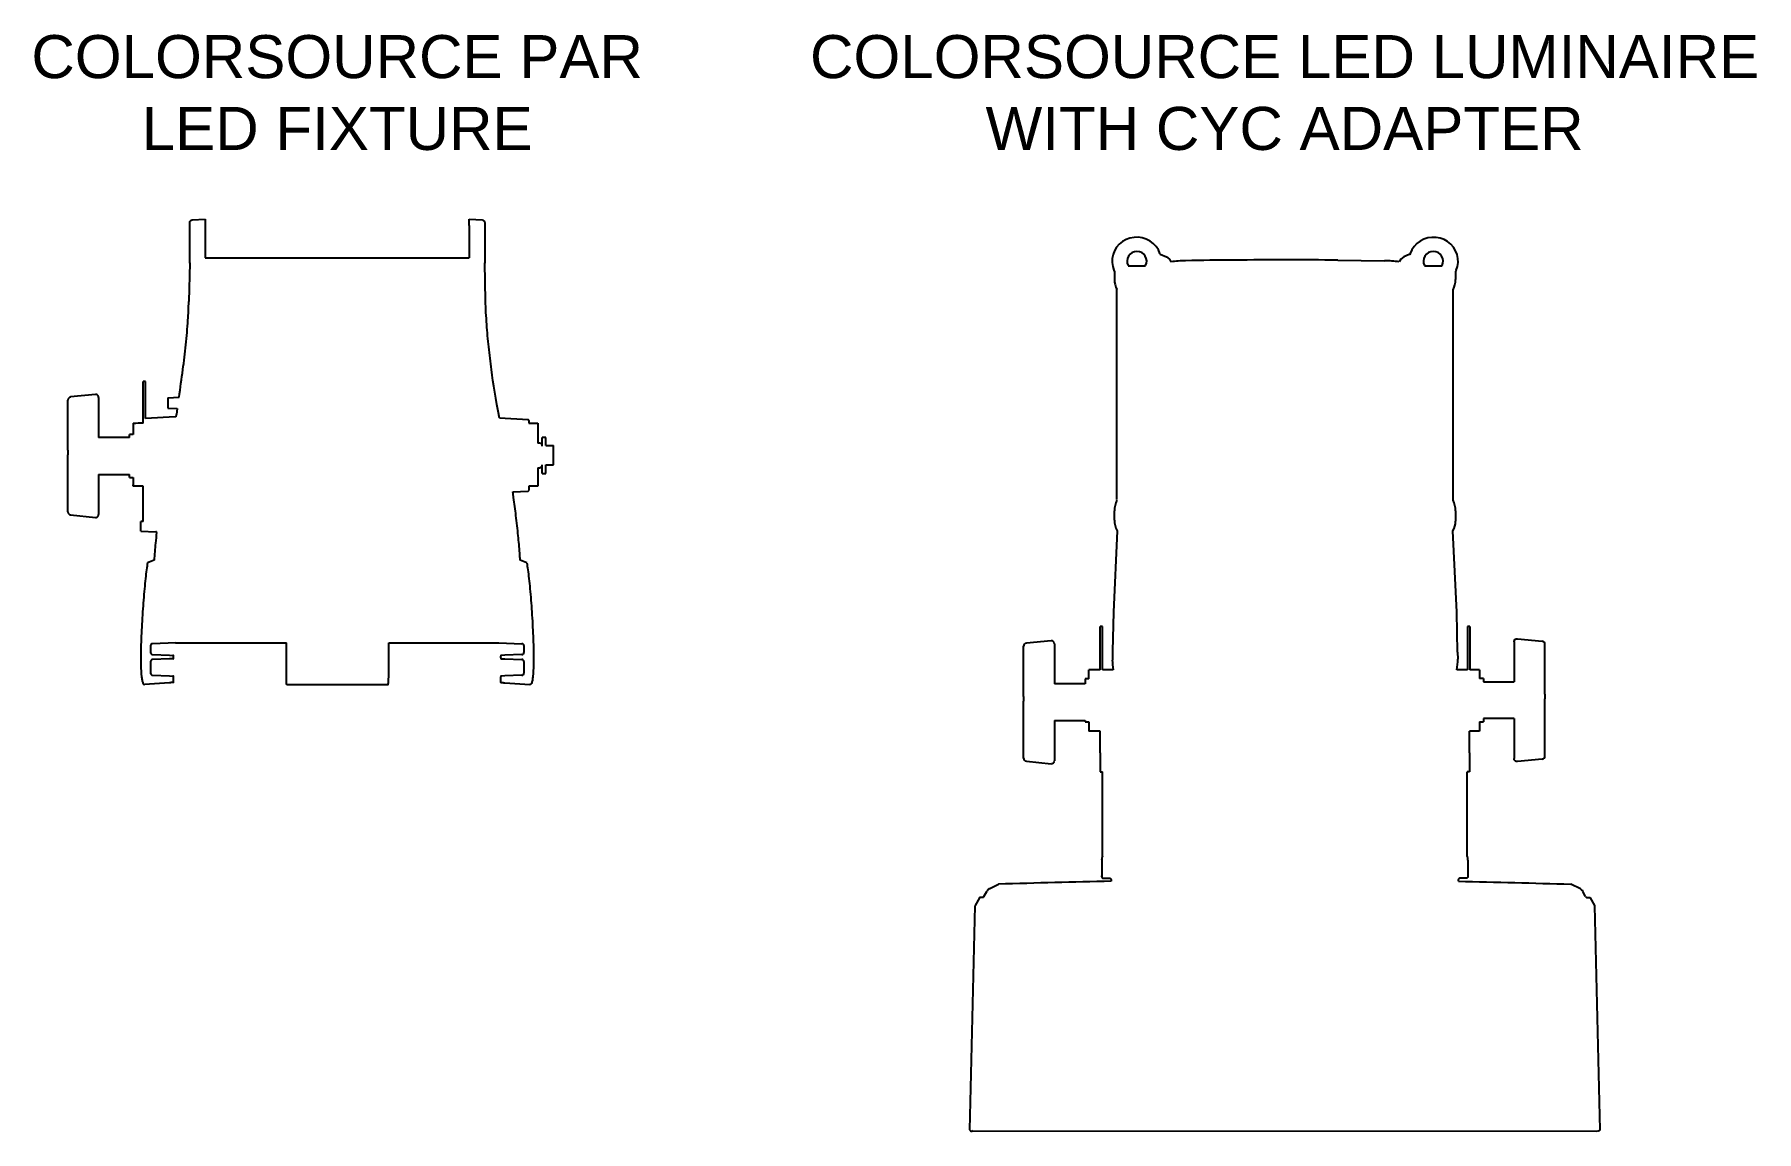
# Model space of a CAD drawing. Header units: inches. Extents: x 0 to 310, y 0 to 246.
# Drawn here: x 4.11 to 39.1, y 223.25 to 245.53 of the extents above; entities that cross this region are included whole.
import ezdxf

# ---------------------------------------------------------------- set-up
doc = ezdxf.new("R2010")
doc.units = ezdxf.units.IN
doc.header["$MEASUREMENT"] = 0
doc.layers.add('TEXT', color=1, linetype='Continuous')
doc.styles.add('ARIAL', font='arial.ttf')

msp = doc.modelspace()

# ---------------------------------------------------------------- linework, layer by layer
for p, q in [((7.263, 240.895), (7.263, 241.641)), ((7.31, 241.766), (7.578, 241.78)), ((7.578, 241.655), (7.578, 240.998)), ((12.943, 241.78), (13.21, 241.766)), ((12.943, 241.655), (12.943, 240.998)), ((13.258, 241.641), (13.258, 240.895)), ((7.263, 240.895), (7.246, 240.108)), ((7.263, 240.892), (7.263, 240.895)), ((13.258, 240.895), (13.258, 240.892)), ((13.273, 240.126), (13.258, 240.895)), ((30.595, 240.95), (31.544, 240.937)), ((26.046, 240.745), (26.058, 240.714)), ((26.058, 240.714), (26.056, 240.561)), ((32.999, 240.744), (32.987, 240.72)), ((32.987, 240.72), (32.989, 240.56)), ((26.106, 236.09), (26.106, 240.352)), ((32.939, 236.076), (32.939, 240.35)), ((6.368, 238.483), (6.32, 238.483)), ((6.32, 237.638), (6.32, 238.483)), ((6.368, 237.733), (6.368, 238.483)), ((4.788, 237.092), (4.788, 238.108)), ((5.346, 238.221), (4.844, 238.171)), ((5.413, 238.161), (5.413, 237.348)), ((6.818, 238.154), (7.046, 238.166)), ((6.818, 238.154), (6.818, 237.944)), ((6.116, 237.636), (6.116, 237.41)), ((6.97, 237.765), (6.368, 237.733)), ((6.818, 237.944), (7.011, 237.934)), ((6.996, 237.828), (6.984, 237.775)), ((7.011, 237.934), (6.993, 237.815)), ((14.138, 237.708), (13.556, 237.739)), ((14.153, 237.693), (14.153, 237.639)), ((14.153, 237.639), (14.34, 237.636)), ((14.34, 237.636), (14.34, 237.234)), ((6.038, 237.348), (5.413, 237.348)), ((6.116, 237.41), (6.038, 237.41)), ((6.038, 237.348), (6.038, 237.41)), ((14.498, 237.35), (14.428, 237.35)), ((14.428, 237.174), (14.428, 237.35)), ((14.498, 237.184), (14.498, 237.35)), ((4.788, 237.092), (4.788, 236.997)), ((4.788, 235.914), (4.788, 236.997)), ((14.369, 237.234), (14.34, 237.234)), ((14.498, 237.184), (14.655, 237.184)), ((14.655, 236.79), (14.655, 237.184)), ((5.413, 236.598), (6.038, 236.598)), ((5.413, 236.598), (5.413, 235.785)), ((6.038, 236.535), (6.038, 236.598)), ((14.34, 236.731), (14.369, 236.731)), ((14.34, 236.731), (14.34, 236.386)), ((14.428, 236.615), (14.428, 236.791)), ((14.428, 236.615), (14.498, 236.615)), ((14.498, 236.615), (14.498, 236.79)), ((14.498, 236.79), (14.655, 236.79)), ((6.038, 236.535), (6.116, 236.535)), ((6.116, 236.535), (6.116, 236.386)), ((6.116, 236.356), (6.116, 236.386)), ((6.32, 236.356), (6.116, 236.356)), ((6.32, 235.641), (6.32, 236.356)), ((13.83, 236.242), (14.138, 236.257)), ((14.153, 236.359), (14.153, 236.272)), ((14.34, 236.356), (14.153, 236.356)), ((14.34, 236.386), (14.34, 236.356)), ((4.788, 235.837), (4.788, 235.914)), ((4.844, 235.775), (5.346, 235.724)), ((6.32, 235.641), (6.268, 235.639)), ((6.268, 235.572), (6.268, 235.639)), ((6.268, 235.446), (6.268, 235.572)), ((26.056, 235.671), (26.056, 235.861)), ((32.989, 235.861), (32.987, 235.648)), ((6.268, 235.446), (6.574, 235.435)), ((6.542, 234.854), (6.408, 234.805)), ((14.113, 234.805), (13.98, 234.853)), ((25.812, 233.506), (25.764, 233.506)), ((25.764, 232.631), (25.764, 233.506)), ((25.812, 232.631), (25.812, 233.506)), ((33.28, 233.506), (33.232, 233.506)), ((33.232, 233.506), (33.232, 232.631)), ((33.28, 233.506), (33.28, 232.631)), ((6.468, 233.12), (6.468, 232.978)), ((6.978, 233.177), (6.506, 233.16)), ((6.975, 233.179), (9.228, 233.179)), ((8.684, 233.179), (8.684, 233.179)), ((11.308, 233.179), (13.538, 233.179)), ((11.979, 233.179), (11.979, 233.179)), ((13.542, 233.177), (14.014, 233.16)), ((14.053, 233.12), (14.053, 232.978)), ((24.209, 232.09), (24.209, 233.106)), ((24.768, 233.219), (24.266, 233.168)), ((24.834, 233.159), (24.834, 232.346)), ((34.177, 233.201), (34.177, 232.388)), ((34.244, 233.261), (34.746, 233.21)), ((34.802, 232.132), (34.802, 233.148)), ((6.468, 232.8), (6.468, 232.558)), ((6.506, 232.938), (6.853, 232.925)), ((6.853, 232.852), (6.506, 232.84)), ((6.853, 232.925), (6.922, 232.923)), ((6.922, 232.855), (6.853, 232.852)), ((6.936, 232.87), (6.936, 232.908)), ((13.584, 232.87), (13.584, 232.908)), ((13.667, 232.925), (13.598, 232.923)), ((13.598, 232.855), (13.667, 232.852)), ((14.014, 232.938), (13.667, 232.925)), ((13.667, 232.852), (14.014, 232.84)), ((14.053, 232.8), (14.053, 232.558)), ((26.017, 233.006), (26.013, 232.825)), ((33.028, 232.984), (33.036, 232.845)), ((6.506, 232.518), (6.853, 232.505)), ((6.853, 232.505), (6.922, 232.503)), ((6.936, 232.374), (6.936, 232.488)), ((13.584, 232.374), (13.584, 232.488)), ((13.667, 232.505), (13.598, 232.503)), ((14.014, 232.518), (13.667, 232.505)), ((25.537, 232.444), (25.459, 232.444)), ((25.459, 232.444), (25.459, 232.373)), ((25.459, 232.381), (25.459, 232.346)), ((25.537, 232.444), (25.537, 232.631)), ((25.764, 232.631), (25.537, 232.631)), ((26.029, 232.631), (25.812, 232.631)), ((33.232, 232.631), (33.016, 232.631)), ((33.474, 232.631), (33.28, 232.631)), ((33.474, 232.631), (33.474, 232.45)), ((33.552, 232.45), (33.474, 232.45)), ((33.552, 232.45), (33.552, 232.388)), ((33.552, 232.388), (34.177, 232.388)), ((6.855, 232.366), (6.344, 232.328)), ((9.234, 232.329), (11.293, 232.329)), ((10.273, 232.328), (11.294, 232.328)), ((13.665, 232.366), (14.176, 232.328)), ((24.209, 232.09), (24.209, 231.995)), ((25.459, 232.346), (24.834, 232.346)), ((25.459, 232.373), (25.459, 232.346)), ((34.802, 232.132), (34.802, 232.037)), ((34.802, 230.954), (34.802, 232.037)), ((24.209, 230.912), (24.209, 231.995)), ((24.834, 231.596), (25.459, 231.596)), ((24.834, 231.596), (24.834, 230.783)), ((25.459, 231.596), (25.459, 231.569)), ((25.459, 231.569), (25.537, 231.569)), ((25.537, 231.569), (25.537, 231.381)), ((25.764, 231.381), (25.537, 231.381)), ((25.764, 230.944), (25.764, 231.381)), ((33.474, 231.381), (33.269, 231.381)), ((33.269, 230.944), (33.269, 231.381)), ((33.474, 231.569), (33.552, 231.569)), ((33.474, 231.569), (33.474, 231.381)), ((34.177, 231.638), (33.552, 231.638)), ((33.552, 231.638), (33.552, 231.575)), ((33.552, 231.575), (33.552, 231.575)), ((33.552, 231.569), (33.552, 231.575)), ((34.177, 231.638), (34.177, 230.825)), ((24.209, 230.835), (24.209, 230.912)), ((24.266, 230.773), (24.768, 230.722)), ((25.764, 230.944), (25.764, 230.557)), ((33.269, 230.944), (33.269, 230.557)), ((34.746, 230.815), (34.244, 230.764)), ((34.802, 230.877), (34.802, 230.954)), ((25.764, 230.557), (25.812, 230.557)), ((25.812, 228.85), (25.812, 230.557)), ((33.269, 230.557), (33.221, 230.557)), ((33.221, 228.85), (33.221, 230.557)), ((25.796, 228.759), (25.796, 228.427)), ((33.238, 228.759), (33.238, 228.427)), ((23.507, 228.177), (23.7, 228.273)), ((25.796, 228.427), (25.796, 228.427)), ((25.826, 228.396), (25.956, 228.396)), ((25.986, 228.369), (25.986, 228.368)), ((25.986, 228.368), (25.986, 228.333)), ((33.048, 228.369), (33.048, 228.368)), ((33.048, 228.333), (33.048, 228.367)), ((33.208, 228.396), (33.077, 228.396)), ((35.526, 228.177), (35.333, 228.273)), ((23.22, 227.835), (23.111, 223.286)), ((23.311, 227.998), (23.222, 227.842)), ((23.38, 228.006), (23.324, 228.006)), ((23.402, 228.024), (23.46, 228.126)), ((35.631, 228.024), (35.573, 228.126)), ((35.653, 228.006), (35.709, 228.006)), ((35.722, 227.998), (35.811, 227.842)), ((35.813, 227.835), (35.922, 223.286)), ((23.175, 223.261), (23.165, 223.256)), ((35.861, 223.25), (23.165, 223.256)), ((35.858, 223.261), (35.868, 223.256))]:
    msp.add_line(p, q)
at = {"flags": 128}
for points in [[(26.985, 241.074), (26.981, 241.085), (26.948, 241.16), (26.902, 241.229), (26.845, 241.289), (26.778, 241.339), (26.703, 241.377), (26.622, 241.403), (26.539, 241.415), (26.454, 241.413), (26.371, 241.398), (26.292, 241.369), (26.219, 241.327), (26.154, 241.275), (26.099, 241.213), (26.056, 241.142), (26.026, 241.066), (26.01, 240.986), (26.008, 240.904), (26.02, 240.823), (26.046, 240.745), (26.046, 240.745)], [(32.999, 240.744), (32.999, 240.744), (33.025, 240.822), (33.037, 240.902), (33.035, 240.984), (33.019, 241.064), (32.989, 241.141), (32.946, 241.211), (32.891, 241.273), (32.826, 241.326), (32.753, 241.367), (32.674, 241.396), (32.591, 241.412), (32.506, 241.413), (32.423, 241.401), (32.342, 241.376), (32.268, 241.337), (32.201, 241.288), (32.143, 241.228), (32.097, 241.159), (32.064, 241.084), (32.059, 241.068), (32.043, 241.066), (31.933, 241.018), (31.873, 240.967), (31.843, 240.914)], [(26.985, 241.074), (27.112, 241.02), (27.172, 240.968), (27.203, 240.916)], [(26.111, 235.455), (26.035, 233.802), (26.017, 233.006)], [(33.028, 232.984), (33.01, 233.802), (32.934, 235.451)]]:
    msp.add_lwpolyline(points, dxfattribs=at)
for centre, radius, start, end in [((26.511, 240.929), 0.2, 90, 206.9064), ((26.511, 240.929), 0.2, 333.0936, 90), ((32.534, 240.929), 0.2, 90, 206.9064), ((32.534, 240.929), 0.2, 333.0936, 90), ((26.511, 244.718), 3.884, 267.3681, 272.6319), ((27.491, 239.091), 1.847, 89.6877, 98.9923), ((29.288, 140.77), 100.185, 90.45593, 91.02207), ((29.525, 151.28), 89.676, 89.3166, 90.66013), ((31.554, 239.09), 1.847, 81.0077, 90.3123), ((32.534, 244.718), 3.884, 267.3681, 272.6319), ((26.542, 240.567), 0.486, 180.7709, 206.35), ((32.503, 240.566), 0.486, 333.6341, 359.2291), ((4.85, 238.108), 0.0625, 95.7335, 180), ((7.39, 137.62), 100.023, 90.61319, 90.73005), ((14.138, 237.693), 0.015, 0, 87), ((14.368, 237.174), 0.06, 0, 89), ((14.368, 236.791), 0.06, 271, 0), ((14.138, 236.272), 0.015, 273, 0), ((26.558, 235.854), 0.502, 154.2568, 179.1824), ((32.467, 235.849), 0.522, 1.3101, 25.2506), ((4.85, 235.837), 0.0625, 180, 264.2665), ((26.456, 235.658), 0.4, 178.5783, 210.5443), ((32.582, 235.652), 0.405, 330.2996, 359.4106), ((6.574, 235.42), 0.015, 352.0212, 86.2498), ((6.508, 233.12), 0.04, 92, 180), ((14.013, 233.12), 0.04, 0, 88), ((24.272, 233.106), 0.0625, 95.7335, 180), ((34.74, 233.148), 0.0625, 0, 84.2665), ((6.508, 232.978), 0.04, 180, 222.1247), ((6.508, 232.8), 0.04, 137.8753, 180), ((6.508, 232.978), 0.04, 222.1247, 268), ((6.508, 232.8), 0.04, 92, 137.8753), ((6.921, 232.908), 0.015, 1.8288, 88), ((6.921, 232.87), 0.015, 272, 357.5879), ((13.599, 232.908), 0.015, 92, 178.1712), ((13.599, 232.87), 0.015, 182.4121, 268), ((14.013, 232.978), 0.04, 272, 317.8753), ((14.013, 232.8), 0.04, 42.1247, 88), ((14.013, 232.978), 0.04, 317.8753, 0), ((14.013, 232.8), 0.04, 0, 42.1247), ((29.095, 233.032), 3.092, 183.8578, 187.444), ((30.131, 233.011), 2.91, 352.5107, 356.7366), ((6.508, 232.558), 0.04, 180, 222.1247), ((6.508, 232.558), 0.04, 222.1247, 268), ((6.921, 232.488), 0.015, 1.8288, 88), ((13.599, 232.488), 0.015, 92, 178.1712), ((14.013, 232.558), 0.04, 272, 317.8753), ((14.013, 232.558), 0.04, 317.8753, 0), ((24.272, 230.835), 0.0625, 180, 264.2665), ((34.74, 230.877), 0.0625, 275.7335, 0), ((26.051, 228.759), 0.256, 159.0327, 179.8153), ((32.982, 228.759), 0.256, 0.1847, 20.9673), ((23.699, 228.251), 0.0223, 148.4618, 156.3848)]:
    msp.add_arc(centre, radius, start, end)
for centre, major_axis, ratio, start_param, end_param in [((5.35, 238.161), (0.0625, 0.0018), 0.960296, 6.255461, 6.461585), ((5.35, 235.785), (0.0625, -0.0018), 0.960296, 6.104786, 6.310909), ((24.772, 233.159), (0.0625, 0.0018), 0.960296, 6.255461, 6.461585), ((24.772, 230.783), (0.0625, -0.0018), 0.960296, 6.104786, 6.310909), ((29.724, 138.681), (125, -0.448), 0.717484, 1.603276, 1.62157), ((23.258, 227.844), (0.0377, 0.0129), 0.47919, 2.645075, 2.966287), ((23.149, 223.277), (0.0373, -0.0115), 0.476129, 3.275536, 5.287419)]:
    msp.add_ellipse(centre, major_axis=major_axis, ratio=ratio, start_param=start_param, end_param=end_param)
at = {"extrusion": (0, 0, -1)}
for centre, major_axis, ratio, start_param, end_param in [((34.24, 233.2), (-0.0625, 0.0018), 0.960296, 6.255461, 6.461585), ((34.24, 230.825), (-0.0625, -0.0018), 0.960296, 6.104786, 6.310909), ((29.309, 138.681), (-125, -0.448), 0.717484, 1.603276, 1.62157), ((35.775, 227.844), (-0.0377, 0.0129), 0.47919, 2.645075, 2.966287), ((35.884, 223.277), (-0.0373, -0.0115), 0.476129, 3.275536, 5.287419)]:
    msp.add_ellipse(centre, major_axis=major_axis, ratio=ratio, start_param=start_param, end_param=end_param, dxfattribs=at)
msp.add_open_spline([(7.263, 241.716), (7.263, 241.722), (7.265, 241.735), (7.276, 241.751), (7.291, 241.763), (7.304, 241.765), (7.31, 241.766)], degree=3)
for points, knots in [([(7.263, 241.641), (7.263, 241.648), (7.263, 241.663), (7.263, 241.683), (7.263, 241.698), (7.263, 241.707), (7.263, 241.715), (7.263, 241.715), (7.263, 241.716)], [0, 0, 0, 0, 0.172101, 0.372363, 0.483949, 0.595481, 0.733863, 1, 1, 1, 1]), ([(7.578, 241.78), (7.578, 241.779), (7.578, 241.777), (7.578, 241.763), (7.578, 241.749), (7.578, 241.731), (7.578, 241.7), (7.578, 241.673), (7.578, 241.655)], [0, 0, 0, 0, 0.273164, 0.38987, 0.5, 0.61013, 0.726835, 1, 1, 1, 1]), ([(12.943, 241.655), (12.943, 241.658), (12.943, 241.665), (12.943, 241.675), (12.943, 241.684), (12.943, 241.693), (12.943, 241.701), (12.943, 241.709), (12.943, 241.717), (12.943, 241.724), (12.943, 241.731), (12.943, 241.737), (12.943, 241.743), (12.943, 241.749), (12.943, 241.754), (12.943, 241.758), (12.943, 241.762), (12.943, 241.766), (12.943, 241.769), (12.943, 241.772), (12.943, 241.774), (12.943, 241.776), (12.943, 241.778), (12.943, 241.779), (12.943, 241.78), (12.943, 241.78), (12.943, 241.78)], [0, 0, 0, 0, 0.050284, 0.098526, 0.144832, 0.189324, 0.232139, 0.273432, 0.313373, 0.352151, 0.389974, 0.427064, 0.463657, 0.5, 0.536342, 0.572936, 0.610026, 0.647849, 0.686627, 0.726568, 0.76786, 0.810676, 0.855168, 0.901474, 0.949715, 1, 1, 1, 1]), ([(13.21, 241.766), (13.217, 241.765), (13.223, 241.764), (13.234, 241.758), (13.24, 241.755), (13.248, 241.746), (13.252, 241.74), (13.256, 241.728), (13.258, 241.722), (13.258, 241.716)], [0, 0, 0, 0, 0.25, 0.25, 0.5, 0.5, 0.75, 0.75, 1, 1, 1, 1]), ([(13.258, 241.716), (13.258, 241.716), (13.258, 241.715), (13.258, 241.712), (13.258, 241.71), (13.258, 241.706), (13.258, 241.703), (13.258, 241.695), (13.258, 241.691), (13.258, 241.682), (13.258, 241.677), (13.258, 241.661), (13.258, 241.651), (13.258, 241.641)], [0, 0, 0, 0, 0.25, 0.25, 0.375, 0.375, 0.5, 0.5, 0.625, 0.625, 0.75, 0.75, 1, 1, 1, 1]), ([(7.578, 240.998), (7.578, 240.998), (7.586, 240.998), (7.606, 240.998), (7.644, 240.998), (7.693, 240.998), (7.752, 240.998), (7.822, 240.998), (7.902, 240.998), (7.992, 240.998), (8.098, 240.998), (8.223, 240.998), (12.799, 240.998), (12.895, 240.998), (12.943, 240.998)], [0.2465883, 0.2465883, 0.2465883, 0.2465883, 0.2488924, 0.3115497, 0.3741679, 0.4365421, 0.4993618, 0.5616882, 0.6238104, 0.6866486, 0.7491827, 0.831492, 0.9160169, 1, 1, 1, 1]), ([(7.046, 238.166), (7.073, 238.353), (7.124, 238.707), (7.187, 239.23), (7.228, 239.69), (7.241, 239.983), (7.246, 240.108)], [0, 0, 0, 0, 0.2906494, 0.5493494, 0.8082895, 1, 1, 1, 1]), ([(13.556, 237.739), (13.479, 238.132), (13.412, 238.582), (13.339, 239.186), (13.295, 239.652), (13.28, 239.965), (13.273, 240.126)], [0, 0, 0, 0, 0.391275, 0.591275, 0.791424, 1, 1, 1, 1]), ([(5.411, 238.174), (5.409, 238.181), (5.405, 238.194), (5.39, 238.21), (5.371, 238.219), (5.355, 238.223), (5.347, 238.221), (5.346, 238.221)], [0, 0, 0, 0, 0.226504, 0.472221, 0.724992, 0.959122, 1, 1, 1, 1]), ([(6.983, 237.775), (6.983, 237.775), (6.982, 237.773), (6.98, 237.769), (6.976, 237.766), (6.973, 237.765), (6.97, 237.765), (6.97, 237.765)], [0, 0, 0, 0, 0.0879548, 0.3533491, 0.6174695, 0.9047571, 1, 1, 1, 1]), ([(13.98, 234.853), (13.977, 234.902), (13.966, 235.068), (13.938, 235.371), (13.896, 235.747), (13.858, 236.039), (13.835, 236.194), (13.83, 236.241)], [0, 0, 0, 0, 0.10595, 0.360799, 0.660745, 0.926856, 1, 1, 1, 1]), ([(5.346, 235.725), (5.348, 235.725), (5.357, 235.723), (5.374, 235.727), (5.393, 235.738), (5.406, 235.754), (5.41, 235.766), (5.411, 235.771)], [0, 0, 0, 0, 0.071073, 0.319663, 0.566242, 0.825524, 1, 1, 1, 1]), ([(6.59, 235.421), (6.582, 235.348), (6.562, 235.159), (6.548, 234.97), (6.539, 234.853)], [0, 0, 0, 0, 0.382795, 1, 1, 1, 1]), ([(6.408, 234.805), (6.4, 234.758), (6.383, 234.651), (6.363, 234.474), (6.342, 234.269), (6.323, 234.042), (6.305, 233.803), (6.29, 233.558), (6.279, 233.317), (6.271, 233.088), (6.269, 232.878), (6.27, 232.704), (6.277, 232.566), (6.286, 232.465), (6.298, 232.397), (6.311, 232.356), (6.321, 232.338), (6.333, 232.329), (6.341, 232.329), (6.344, 232.328)], [0, 0, 0, 0, 0.057459, 0.129492, 0.212982, 0.304791, 0.401774, 0.500784, 0.598676, 0.690501, 0.77529, 0.85012, 0.900052, 0.940707, 0.970861, 0.983003, 0.991606, 0.996009, 1, 1, 1, 1]), ([(14.113, 234.805), (14.12, 234.758), (14.137, 234.651), (14.157, 234.474), (14.178, 234.269), (14.198, 234.042), (14.215, 233.803), (14.23, 233.558), (14.241, 233.317), (14.249, 233.088), (14.252, 232.878), (14.25, 232.704), (14.243, 232.566), (14.234, 232.465), (14.223, 232.397), (14.209, 232.356), (14.199, 232.338), (14.187, 232.329), (14.18, 232.329), (14.176, 232.328)], [0, 0, 0, 0, 0.057459, 0.129492, 0.212982, 0.304791, 0.401774, 0.500784, 0.598676, 0.690501, 0.77529, 0.85012, 0.900052, 0.940707, 0.970861, 0.983003, 0.991606, 0.996009, 1, 1, 1, 1]), ([(9.234, 232.329), (9.234, 232.329), (9.234, 232.328), (9.233, 232.331), (9.232, 232.339), (9.23, 232.367), (9.229, 232.446), (9.228, 232.573), (9.227, 232.783), (9.227, 232.985), (9.228, 233.134), (9.228, 233.179)], [0, 0, 0, 0, 0.009102, 0.01822, 0.030446, 0.052711, 0.128431, 0.308024, 0.48962, 0.847487, 1, 1, 1, 1]), ([(11.293, 232.329), (11.293, 232.329), (11.294, 232.328), (11.296, 232.331), (11.298, 232.337), (11.3, 232.349), (11.302, 232.37), (11.305, 232.425), (11.308, 232.52), (11.31, 232.664), (11.31, 232.851), (11.31, 233.027), (11.309, 233.143), (11.308, 233.179)], [0, 0, 0, 0, 0.00928, 0.018502, 0.028705, 0.040607, 0.070859, 0.110626, 0.233801, 0.39992, 0.602061, 0.876383, 1, 1, 1, 1]), ([(24.833, 233.172), (24.831, 233.178), (24.827, 233.192), (24.812, 233.208), (24.792, 233.217), (24.777, 233.22), (24.769, 233.219), (24.768, 233.218)], [0, 0, 0, 0, 0.226504, 0.472221, 0.724992, 0.959122, 1, 1, 1, 1]), ([(34.179, 233.214), (34.181, 233.22), (34.185, 233.234), (34.2, 233.25), (34.219, 233.259), (34.235, 233.262), (34.243, 233.261), (34.244, 233.26)], [0, 0, 0, 0, 0.226504, 0.472221, 0.724992, 0.959122, 1, 1, 1, 1]), ([(6.935, 232.374), (6.935, 232.374), (6.936, 232.374), (6.925, 232.372), (6.904, 232.37), (6.879, 232.368), (6.862, 232.366), (6.855, 232.366)], [0, 0, 0, 0, 0.120554, 0.363866, 0.607621, 0.852293, 1, 1, 1, 1]), ([(13.585, 232.374), (13.585, 232.374), (13.584, 232.374), (13.595, 232.372), (13.616, 232.37), (13.641, 232.368), (13.658, 232.366), (13.665, 232.366)], [0, 0, 0, 0, 0.120554, 0.363866, 0.607621, 0.852293, 1, 1, 1, 1]), ([(24.768, 230.723), (24.77, 230.723), (24.779, 230.721), (24.796, 230.725), (24.815, 230.736), (24.828, 230.752), (24.831, 230.764), (24.833, 230.769)], [0, 0, 0, 0, 0.071073, 0.319663, 0.566242, 0.825524, 1, 1, 1, 1]), ([(34.244, 230.765), (34.242, 230.765), (34.233, 230.763), (34.216, 230.767), (34.197, 230.778), (34.184, 230.794), (34.18, 230.806), (34.179, 230.811)], [0, 0, 0, 0, 0.071073, 0.319663, 0.566242, 0.825524, 1, 1, 1, 1]), ([(23.507, 228.177), (23.506, 228.177), (23.501, 228.175), (23.491, 228.167), (23.477, 228.152), (23.465, 228.136), (23.461, 228.128), (23.46, 228.126)], [0, 0, 0, 0, 0.054983, 0.228003, 0.61057, 0.911314, 1, 1, 1, 1]), ([(25.796, 228.427), (25.796, 228.427), (25.796, 228.427), (25.796, 228.43), (25.796, 228.435), (25.796, 228.44), (25.796, 228.441)], [0, 0, 0, 0, 0.039476, 0.401302, 0.762709, 1, 1, 1, 1]), ([(25.796, 228.427), (25.796, 228.427), (25.796, 228.427), (25.796, 228.426), (25.796, 228.426), (25.796, 228.426), (25.796, 228.424), (25.796, 228.42), (25.798, 228.414), (25.803, 228.406), (25.811, 228.4), (25.819, 228.396), (25.824, 228.397), (25.826, 228.397)], [0, 0, 0, 0, 0.034972, 0.049832, 0.056823, 0.06239, 0.072502, 0.163847, 0.288635, 0.492553, 0.694564, 0.907941, 1, 1, 1, 1]), ([(25.956, 228.396), (25.956, 228.396), (25.96, 228.397), (25.967, 228.395), (25.974, 228.39), (25.98, 228.385), (25.983, 228.379), (25.984, 228.375), (25.985, 228.371), (25.985, 228.369), (25.985, 228.368), (25.985, 228.367), (25.985, 228.367)], [0, 0, 0, 0, 0.010391, 0.252453, 0.442297, 0.600758, 0.734368, 0.843502, 0.926612, 0.980726, 0.998142, 1, 1, 1, 1]), ([(33.077, 228.396), (33.077, 228.396), (33.073, 228.397), (33.067, 228.395), (33.059, 228.39), (33.053, 228.385), (33.05, 228.379), (33.049, 228.375), (33.048, 228.371), (33.048, 228.369), (33.048, 228.368), (33.048, 228.367), (33.048, 228.367)], [0, 0, 0, 0, 0.010391, 0.252453, 0.442297, 0.600758, 0.734368, 0.843502, 0.926612, 0.980726, 0.998142, 1, 1, 1, 1]), ([(33.238, 228.427), (33.238, 228.427), (33.238, 228.427), (33.238, 228.426), (33.238, 228.426), (33.238, 228.426), (33.237, 228.424), (33.237, 228.42), (33.235, 228.414), (33.23, 228.406), (33.222, 228.4), (33.214, 228.396), (33.209, 228.397), (33.208, 228.397)], [0, 0, 0, 0, 0.034972, 0.049832, 0.056823, 0.06239, 0.072502, 0.163847, 0.288635, 0.492553, 0.694564, 0.907941, 1, 1, 1, 1]), ([(35.526, 228.177), (35.527, 228.177), (35.532, 228.175), (35.542, 228.167), (35.556, 228.152), (35.568, 228.136), (35.572, 228.128), (35.573, 228.126)], [0, 0, 0, 0, 0.054983, 0.228003, 0.61057, 0.911314, 1, 1, 1, 1]), ([(23.325, 228.006), (23.325, 228.006), (23.323, 228.007), (23.319, 228.005), (23.314, 228.003), (23.312, 228), (23.311, 227.998), (23.311, 227.998)], [0, 0, 0, 0, 0.021271, 0.341545, 0.669982, 0.971951, 1, 1, 1, 1]), ([(23.402, 228.024), (23.4, 228.021), (23.397, 228.015), (23.39, 228.009), (23.384, 228.006), (23.381, 228.006), (23.38, 228.006)], [0, 0, 0, 0, 0.354172, 0.735303, 0.92201, 1, 1, 1, 1]), ([(35.631, 228.024), (35.633, 228.021), (35.636, 228.015), (35.643, 228.009), (35.649, 228.006), (35.652, 228.006), (35.653, 228.006)], [0, 0, 0, 0, 0.354172, 0.735303, 0.92201, 1, 1, 1, 1]), ([(35.708, 228.006), (35.708, 228.006), (35.71, 228.007), (35.714, 228.005), (35.719, 228.003), (35.721, 228), (35.722, 227.998), (35.722, 227.998)], [0, 0, 0, 0, 0.021271, 0.341545, 0.669982, 0.971951, 1, 1, 1, 1])]:
    msp.add_open_spline(points, degree=3, knots=knots)

# ---------------------------------------------------------------- texts
at = {"layer": 'TEXT', "char_height": 0.875, "attachment_point": 2, "style": 'ARIAL'}
for s, insert, width in [('COLORSOURCE PAR\\PLED FIXTURE', (10.26, 245.522), 22.89072), ('COLORSOURCE LED LUMINAIRE\\PWITH CYC ADAPTER', (29.513, 245.522), 20.15864)]:
    msp.add_mtext(s, dxfattribs=dict(at, insert=insert, width=width))

doc.saveas('drawing.dxf')
